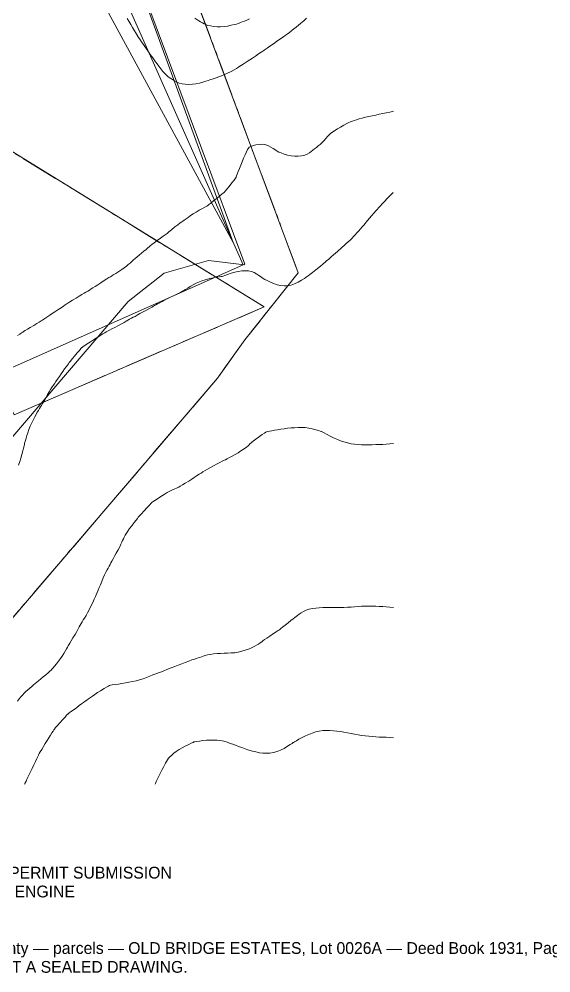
# Model space of a CAD drawing. Extents: x 1222639 to 1223069, y 366459 to 366838.
# Drawn here: x 1222741.1 to 1222854.1, y 366459.1 to 366661.5 of the extents above; entities that cross this region are included whole.
import ezdxf

# ---------------------------------------------------------------- set-up
doc = ezdxf.new("R2010")
doc.units = 0
doc.linetypes.add('DASHED', pattern=[6, 4, -2])
doc.linetypes.add('PHANTOM', pattern=[13, 8, -1, 1, -1, 1, -1])
for name, color, linetype, lineweight in [('C-ANNO-NPLT', 250, 'Continuous', 0), ('C-BLDG-FTPR-N', 6, 'Continuous', 0), ('C-LODS', 30, 'PHANTOM', 0), ('C-PVMT', 8, 'Continuous', 0), ('C-SITE-N', 6, 'Continuous', 0), ('C-STRM-AREA', 150, 'PHANTOM', 0), ('C-TOPO-MAJR-E', 32, 'DASHED', 0), ('V-PROP-BNDY', 7, 'Continuous', 0)]:
    doc.layers.add(name, color=color, linetype=linetype, lineweight=lineweight)

msp = doc.modelspace()

# ---------------------------------------------------------------- linework, layer by layer
at = {"layer": 'C-BLDG-FTPR-N'}
msp.add_lwpolyline([(1222753.56, 366688.61), (1222704.33, 366666.77), (1222739.5, 366587.52), (1222788.73, 366609.37), (1222753.56, 366688.61)], close=True, dxfattribs=at)
at = {"layer": 'C-LODS'}
msp.add_lwpolyline([(1222700.08, 366657.72), (1222740.1, 366577.54), (1222793.2, 366600.43), (1222700.08, 366657.72)], close=True, dxfattribs=at)
at = {"layer": 'C-PVMT'}
msp.add_lwpolyline([(1222719.86, 366796.87), (1222708.46, 366793.11), (1222747.6, 366685.97), (1222786.63, 366614.09), (1222719.86, 366796.87)], close=True, dxfattribs=at)
at = {"layer": 'C-SITE-N'}
msp.add_lwpolyline([(1222736.02, 366736.16), (1222671.35, 366597.64), (1222671.35, 366597.64), (1222711.54, 366539.9), (1222764.31, 366601.57), (1222771.98, 366607.6), (1222781.37, 366610.24), (1222788.97, 366609.34), (1222789.07, 366609.47), (1222751.4, 366710.28)], dxfattribs=at)
msp.add_lwpolyline([(1222700.08, 366657.72), (1222740.1, 366577.54), (1222793.2, 366600.43), (1222700.08, 366657.72)], close=True, dxfattribs=at)
at = {"layer": 'C-STRM-AREA'}
msp.add_lwpolyline([(1222783.3, 366585.32), (1222719.58, 366510.85), (1222659.85, 366596.65), (1222726.96, 366740.39), (1222705.56, 366792.31), (1222716.23, 366795.26), (1222728.32, 366800.62), (1222760.72, 366713.92), (1222760.77, 366713.78), (1222800.42, 366607.67), (1222789.06, 366593.41), (1222783.3, 366585.32)], close=True, dxfattribs=at)
at = {"layer": 'C-TOPO-MAJR-E'}
for points in [[(1222802.2, 366661.71), (1222801.87, 366661.4), (1222801.6, 366661.15), (1222801.28, 366660.87), (1222800.9, 366660.56), (1222800.47, 366660.2), (1222799.99, 366659.81), (1222799.51, 366659.43), (1222799.03, 366659.06), (1222798.54, 366658.69), (1222798.05, 366658.33), (1222797.62, 366658.02), (1222797.25, 366657.75), (1222796.93, 366657.52), (1222796.67, 366657.34), (1222796.29, 366657.08), (1222795.78, 366656.72), (1222795.16, 366656.28), (1222794.41, 366655.75), (1222793.83, 366655.34), (1222793.42, 366655.06), (1222793.18, 366654.9), (1222793.11, 366654.86), (1222792.89, 366654.71), (1222792.52, 366654.46), (1222791.99, 366654.1), (1222791.31, 366653.64), (1222790.68, 366653.22), (1222790.11, 366652.84), (1222789.59, 366652.51), (1222789.13, 366652.23), (1222788.71, 366651.96), (1222788.34, 366651.72), (1222788.01, 366651.49), (1222787.72, 366651.28), (1222787.32, 366651.03), (1222786.81, 366650.74), (1222786.17, 366650.41), (1222785.43, 366650.04), (1222784.73, 366649.72), (1222784.1, 366649.45), (1222783.52, 366649.23), (1222782.99, 366649.06), (1222782.54, 366648.91), (1222782.17, 366648.79), (1222781.87, 366648.68), (1222781.65, 366648.59), (1222781.29, 366648.47), (1222780.8, 366648.31), (1222780.19, 366648.13), (1222779.44, 366647.92), (1222778.69, 366647.77), (1222777.94, 366647.68), (1222777.19, 366647.65), (1222776.44, 366647.68), (1222775.76, 366647.76), (1222775.15, 366647.91), (1222774.61, 366648.13), (1222774.13, 366648.4), (1222773.7, 366648.65), (1222773.33, 366648.89), (1222773.01, 366649.1), (1222772.73, 366649.29), (1222772.42, 366649.57), (1222772.07, 366649.94), (1222771.68, 366650.41), (1222771.25, 366650.97), (1222770.84, 366651.49), (1222770.47, 366651.98), (1222770.12, 366652.43), (1222769.81, 366652.85), (1222769.51, 366653.25), (1222769.24, 366653.63), (1222768.99, 366653.98), (1222768.76, 366654.31), (1222768.47, 366654.74), (1222768.1, 366655.28), (1222767.67, 366655.92), (1222767.17, 366656.67), (1222766.79, 366657.24), (1222766.53, 366657.63), (1222766.39, 366657.84), (1222766.37, 366657.87), (1222766.25, 366658.07), (1222766.02, 366658.45), (1222765.68, 366658.99), (1222765.24, 366659.71), (1222764.84, 366660.39), (1222764.46, 366661.03), (1222764.12, 366661.62)], [(1222790.09, 366661.54), (1222789.51, 366661.28), (1222788.99, 366661.08), (1222788.54, 366660.91), (1222788.17, 366660.77), (1222787.87, 366660.65), (1222787.64, 366660.56), (1222787.28, 366660.45), (1222786.79, 366660.33), (1222786.17, 366660.19), (1222785.43, 366660.03), (1222784.68, 366659.93), (1222783.93, 366659.88), (1222783.18, 366659.89), (1222782.43, 366659.95), (1222781.78, 366660.05), (1222781.23, 366660.17), (1222780.78, 366660.33), (1222780.43, 366660.51), (1222780.07, 366660.71), (1222779.69, 366660.92), (1222779.31, 366661.15), (1222778.91, 366661.39), (1222778.47, 366661.7)], [(1222820.61, 366641.95), (1222819.86, 366641.76), (1222819.11, 366641.6), (1222818.36, 366641.45), (1222817.61, 366641.3), (1222816.86, 366641.15), (1222816.11, 366641), (1222815.37, 366640.85), (1222814.66, 366640.68), (1222813.98, 366640.51), (1222813.35, 366640.32), (1222812.76, 366640.13), (1222812.27, 366639.97), (1222811.9, 366639.84), (1222811.63, 366639.76), (1222811.48, 366639.71), (1222811.18, 366639.57), (1222810.73, 366639.34), (1222810.13, 366639.01), (1222809.38, 366638.59), (1222808.73, 366638.21), (1222808.18, 366637.85), (1222807.72, 366637.54), (1222807.37, 366637.26), (1222807.01, 366636.93), (1222806.63, 366636.56), (1222806.25, 366636.15), (1222805.85, 366635.7), (1222805.46, 366635.29), (1222805.06, 366634.91), (1222804.66, 366634.58), (1222804.26, 366634.28), (1222803.88, 366633.99), (1222803.5, 366633.69), (1222803.14, 366633.4), (1222802.79, 366633.1), (1222802.34, 366632.86), (1222801.79, 366632.66), (1222801.14, 366632.51), (1222800.4, 366632.41), (1222799.65, 366632.4), (1222798.9, 366632.47), (1222798.15, 366632.63), (1222797.4, 366632.87), (1222796.79, 366633.1), (1222796.31, 366633.29), (1222795.96, 366633.47), (1222795.75, 366633.62), (1222795.45, 366633.81), (1222795.08, 366634.04), (1222794.62, 366634.31), (1222794.09, 366634.63), (1222793.5, 366634.83), (1222792.86, 366634.93), (1222792.16, 366634.92), (1222791.41, 366634.79), (1222790.81, 366634.65), (1222790.35, 366634.5), (1222790.03, 366634.32), (1222789.86, 366634.13), (1222789.65, 366633.8), (1222789.4, 366633.33), (1222789.12, 366632.72), (1222788.79, 366631.97), (1222788.49, 366631.24), (1222788.2, 366630.52), (1222787.93, 366629.82), (1222787.68, 366629.13), (1222787.48, 366628.6), (1222787.34, 366628.22), (1222787.27, 366628.01), (1222787.25, 366627.95), (1222787.08, 366627.71), (1222786.78, 366627.31), (1222786.34, 366626.73), (1222785.75, 366625.98), (1222785.28, 366625.39), (1222784.92, 366624.97), (1222784.66, 366624.7), (1222784.52, 366624.6), (1222784.22, 366624.37), (1222783.78, 366624.01), (1222783.18, 366623.53), (1222782.43, 366622.92), (1222781.86, 366622.45), (1222781.46, 366622.13), (1222781.24, 366621.95), (1222781.19, 366621.92), (1222780.98, 366621.8), (1222780.61, 366621.59), (1222780.07, 366621.3), (1222779.37, 366620.93), (1222778.71, 366620.55), (1222778.11, 366620.18), (1222777.55, 366619.8), (1222777.04, 366619.43), (1222776.6, 366619.11), (1222776.23, 366618.86), (1222775.92, 366618.65), (1222775.68, 366618.51), (1222775.32, 366618.25), (1222774.84, 366617.87), (1222774.23, 366617.39), (1222773.51, 366616.78), (1222772.96, 366616.33), (1222772.58, 366616.02), (1222772.39, 366615.85), (1222772.36, 366615.84), (1222772.16, 366615.69), (1222771.77, 366615.42), (1222771.2, 366615.02), (1222770.46, 366614.49), (1222769.84, 366614.04), (1222769.35, 366613.68), (1222769, 366613.39), (1222768.77, 366613.19), (1222768.47, 366612.93), (1222768.1, 366612.62), (1222767.65, 366612.25), (1222767.13, 366611.83), (1222766.64, 366611.43), (1222766.2, 366611.06), (1222765.8, 366610.71), (1222765.44, 366610.38), (1222765.07, 366610.05), (1222764.7, 366609.73), (1222764.32, 366609.41), (1222763.93, 366609.08), (1222763.47, 366608.73), (1222762.94, 366608.36), (1222762.34, 366607.96), (1222761.67, 366607.53), (1222761.14, 366607.2), (1222760.77, 366606.97), (1222760.54, 366606.83), (1222760.47, 366606.78), (1222760.22, 366606.63), (1222759.81, 366606.37), (1222759.23, 366606), (1222758.48, 366605.52), (1222757.83, 366605.11), (1222757.28, 366604.76), (1222756.82, 366604.47), (1222756.46, 366604.24), (1222756.09, 366604.01), (1222755.72, 366603.79), (1222755.34, 366603.56), (1222754.95, 366603.33), (1222754.47, 366603.04), (1222753.9, 366602.69), (1222753.24, 366602.29), (1222752.49, 366601.83), (1222751.91, 366601.47), (1222751.5, 366601.21), (1222751.25, 366601.05), (1222751.17, 366601), (1222750.94, 366600.84), (1222750.57, 366600.59), (1222750.05, 366600.24), (1222749.38, 366599.8), (1222748.76, 366599.39), (1222748.2, 366599.02), (1222747.68, 366598.68), (1222747.22, 366598.37), (1222746.8, 366598.1), (1222746.43, 366597.85), (1222746.1, 366597.63), (1222745.81, 366597.45), (1222745.41, 366597.2), (1222744.89, 366596.88), (1222744.26, 366596.49), (1222743.51, 366596.04), (1222742.9, 366595.68), (1222742.44, 366595.4), (1222742.11, 366595.2), (1222741.93, 366595.09), (1222741.65, 366594.91), (1222741.28, 366594.67), (1222740.81, 366594.37)], [(1222820.55, 366624.67), (1222820.42, 366624.55), (1222820.18, 366624.3), (1222819.81, 366623.93), (1222819.33, 366623.43), (1222818.73, 366622.8), (1222818.25, 366622.29), (1222817.87, 366621.9), (1222817.61, 366621.62), (1222817.46, 366621.46), (1222817.22, 366621.19), (1222816.89, 366620.82), (1222816.47, 366620.34), (1222815.96, 366619.75), (1222815.52, 366619.24), (1222815.15, 366618.79), (1222814.84, 366618.42), (1222814.6, 366618.12), (1222814.33, 366617.79), (1222814.01, 366617.41), (1222813.66, 366617), (1222813.27, 366616.55), (1222812.89, 366616.12), (1222812.51, 366615.72), (1222812.15, 366615.33), (1222811.79, 366614.97), (1222811.41, 366614.6), (1222811.02, 366614.23), (1222810.6, 366613.85), (1222810.17, 366613.46), (1222809.77, 366613.1), (1222809.39, 366612.77), (1222809.05, 366612.46), (1222808.73, 366612.17), (1222808.36, 366611.84), (1222807.93, 366611.47), (1222807.44, 366611.05), (1222806.89, 366610.58), (1222806.43, 366610.19), (1222806.06, 366609.87), (1222805.77, 366609.62), (1222805.57, 366609.43), (1222805.23, 366609.16), (1222804.76, 366608.78), (1222804.16, 366608.31), (1222803.43, 366607.74), (1222802.88, 366607.32), (1222802.5, 366607.02), (1222802.31, 366606.87), (1222802.29, 366606.85), (1222802.09, 366606.72), (1222801.71, 366606.47), (1222801.14, 366606.12), (1222800.4, 366605.66), (1222799.65, 366605.3), (1222798.9, 366605.06), (1222798.15, 366604.92), (1222797.4, 366604.9), (1222796.65, 366604.97), (1222795.91, 366605.13), (1222795.16, 366605.37), (1222794.41, 366605.71), (1222793.79, 366606.01), (1222793.3, 366606.26), (1222792.94, 366606.48), (1222792.71, 366606.64), (1222792.41, 366606.85), (1222792.04, 366607.09), (1222791.59, 366607.37), (1222791.07, 366607.69), (1222790.49, 366607.91), (1222789.86, 366608.05), (1222789.17, 366608.1), (1222788.42, 366608.06), (1222787.67, 366607.97), (1222786.92, 366607.81), (1222786.17, 366607.6), (1222785.43, 366607.33), (1222784.86, 366607.12), (1222784.46, 366606.98), (1222784.25, 366606.91), (1222784.21, 366606.9), (1222784, 366606.87), (1222783.63, 366606.82), (1222783.09, 366606.73), (1222782.37, 366606.62), (1222781.66, 366606.47), (1222780.93, 366606.27), (1222780.19, 366606.03), (1222779.44, 366605.74), (1222778.74, 366605.44), (1222778.09, 366605.12), (1222777.49, 366604.78), (1222776.94, 366604.43), (1222776.47, 366604.14), (1222776.1, 366603.9), (1222775.81, 366603.73), (1222775.62, 366603.61), (1222775.28, 366603.44), (1222774.81, 366603.2), (1222774.2, 366602.9), (1222773.45, 366602.55), (1222772.76, 366602.21), (1222772.12, 366601.89), (1222771.53, 366601.6), (1222771, 366601.32), (1222770.55, 366601.08), (1222770.17, 366600.88), (1222769.88, 366600.71), (1222769.66, 366600.58), (1222769.31, 366600.38), (1222768.83, 366600.1), (1222768.21, 366599.76), (1222767.46, 366599.35), (1222766.8, 366598.99), (1222766.23, 366598.68), (1222765.76, 366598.42), (1222765.37, 366598.22), (1222764.98, 366598.01), (1222764.61, 366597.8), (1222764.24, 366597.59), (1222763.88, 366597.37), (1222763.43, 366597.11), (1222762.87, 366596.81), (1222762.22, 366596.47), (1222761.47, 366596.08), (1222760.84, 366595.76), (1222760.33, 366595.5), (1222759.94, 366595.29), (1222759.66, 366595.14), (1222759.33, 366594.95), (1222758.96, 366594.73), (1222758.53, 366594.46), (1222758.06, 366594.15), (1222757.54, 366593.81), (1222756.96, 366593.44), (1222756.32, 366593.03), (1222755.63, 366592.59), (1222755.1, 366592.24), (1222754.72, 366591.99), (1222754.51, 366591.84), (1222754.45, 366591.78), (1222754.26, 366591.57), (1222753.94, 366591.19), (1222753.48, 366590.66), (1222752.89, 366589.97), (1222752.4, 366589.4), (1222752.03, 366588.94), (1222751.76, 366588.6), (1222751.61, 366588.37), (1222751.4, 366588.08), (1222751.13, 366587.7), (1222750.82, 366587.25), (1222750.45, 366586.73), (1222750.08, 366586.2), (1222749.7, 366585.66), (1222749.32, 366585.12), (1222748.95, 366584.58), (1222748.63, 366584.12), (1222748.36, 366583.75), (1222748.16, 366583.46), (1222748.02, 366583.25), (1222747.81, 366582.91), (1222747.54, 366582.43), (1222747.2, 366581.82), (1222746.8, 366581.07), (1222746.44, 366580.44), (1222746.14, 366579.91), (1222745.89, 366579.49), (1222745.68, 366579.19), (1222745.47, 366578.85), (1222745.24, 366578.47), (1222745, 366578.06), (1222744.75, 366577.62), (1222744.47, 366577.1), (1222744.18, 366576.51), (1222743.86, 366575.83), (1222743.51, 366575.08), (1222743.21, 366574.38), (1222742.97, 366573.72), (1222742.77, 366573.11), (1222742.62, 366572.54), (1222742.49, 366572.06), (1222742.39, 366571.69), (1222742.32, 366571.41), (1222742.28, 366571.23), (1222742.2, 366570.91), (1222742.08, 366570.45), (1222741.93, 366569.85), (1222741.74, 366569.1), (1222741.52, 366568.35), (1222741.28, 366567.6), (1222741.01, 366566.85)], [(1222740.79, 366516.73), (1222741.17, 366517.23), (1222741.53, 366517.67), (1222741.87, 366518.06), (1222742.23, 366518.45), (1222742.61, 366518.82), (1222743.01, 366519.18), (1222743.43, 366519.54), (1222743.82, 366519.88), (1222744.2, 366520.19), (1222744.55, 366520.49), (1222744.88, 366520.77), (1222745.28, 366521.1), (1222745.74, 366521.48), (1222746.26, 366521.9), (1222746.84, 366522.36), (1222747.32, 366522.76), (1222747.69, 366523.09), (1222747.96, 366523.36), (1222748.13, 366523.55), (1222748.37, 366523.84), (1222748.67, 366524.21), (1222749.06, 366524.67), (1222749.51, 366525.23), (1222749.92, 366525.78), (1222750.3, 366526.32), (1222750.63, 366526.86), (1222750.93, 366527.39), (1222751.18, 366527.85), (1222751.4, 366528.22), (1222751.58, 366528.52), (1222751.72, 366528.73), (1222751.93, 366529.08), (1222752.22, 366529.56), (1222752.58, 366530.18), (1222753.02, 366530.92), (1222753.38, 366531.57), (1222753.69, 366532.1), (1222753.93, 366532.53), (1222754.1, 366532.85), (1222754.3, 366533.2), (1222754.53, 366533.58), (1222754.78, 366533.98), (1222755.06, 366534.4), (1222755.36, 366534.91), (1222755.68, 366535.5), (1222756.03, 366536.16), (1222756.4, 366536.91), (1222756.7, 366537.54), (1222756.94, 366538.04), (1222757.11, 366538.41), (1222757.21, 366538.66), (1222757.34, 366538.97), (1222757.5, 366539.35), (1222757.69, 366539.78), (1222757.91, 366540.28), (1222758.15, 366540.84), (1222758.42, 366541.47), (1222758.71, 366542.15), (1222759.02, 366542.9), (1222759.31, 366543.56), (1222759.58, 366544.13), (1222759.82, 366544.61), (1222760.03, 366545.01), (1222760.24, 366545.39), (1222760.45, 366545.76), (1222760.66, 366546.13), (1222760.87, 366546.48), (1222761.13, 366546.94), (1222761.43, 366547.49), (1222761.78, 366548.14), (1222762.17, 366548.89), (1222762.51, 366549.53), (1222762.78, 366550.07), (1222762.98, 366550.5), (1222763.13, 366550.83), (1222763.3, 366551.18), (1222763.49, 366551.56), (1222763.7, 366551.96), (1222763.93, 366552.38), (1222764.24, 366552.85), (1222764.61, 366553.39), (1222765.05, 366553.99), (1222765.57, 366554.65), (1222765.97, 366555.17), (1222766.26, 366555.55), (1222766.45, 366555.78), (1222766.52, 366555.87), (1222766.74, 366556.11), (1222767.11, 366556.52), (1222767.64, 366557.09), (1222768.32, 366557.82), (1222768.83, 366558.37), (1222769.18, 366558.75), (1222769.37, 366558.95), (1222769.39, 366558.96), (1222769.59, 366559.1), (1222769.97, 366559.35), (1222770.52, 366559.72), (1222771.24, 366560.21), (1222771.93, 366560.64), (1222772.57, 366561.01), (1222773.18, 366561.33), (1222773.75, 366561.59), (1222774.22, 366561.81), (1222774.59, 366561.98), (1222774.87, 366562.1), (1222775.05, 366562.18), (1222775.37, 366562.35), (1222775.84, 366562.63), (1222776.44, 366563), (1222777.19, 366563.47), (1222777.83, 366563.87), (1222778.35, 366564.2), (1222778.76, 366564.47), (1222779.06, 366564.68), (1222779.4, 366564.9), (1222779.77, 366565.15), (1222780.18, 366565.41), (1222780.63, 366565.7), (1222781.16, 366566.02), (1222781.76, 366566.36), (1222782.43, 366566.72), (1222783.18, 366567.11), (1222783.78, 366567.42), (1222784.23, 366567.65), (1222784.54, 366567.8), (1222784.7, 366567.87), (1222784.96, 366568), (1222785.34, 366568.19), (1222785.82, 366568.44), (1222786.41, 366568.76), (1222787.01, 366569.1), (1222787.63, 366569.47), (1222788.26, 366569.88), (1222788.91, 366570.32), (1222789.41, 366570.68), (1222789.79, 366570.97), (1222790.03, 366571.18), (1222790.13, 366571.33), (1222790.4, 366571.57), (1222790.83, 366571.92), (1222791.41, 366572.37), (1222792.16, 366572.92), (1222792.76, 366573.35), (1222793.22, 366573.65), (1222793.52, 366573.83), (1222793.68, 366573.88), (1222793.95, 366573.95), (1222794.32, 366574.04), (1222794.81, 366574.14), (1222795.4, 366574.26), (1222796.02, 366574.37), (1222796.69, 366574.47), (1222797.4, 366574.57), (1222798.15, 366574.66), (1222798.9, 366574.73), (1222799.65, 366574.78), (1222800.4, 366574.82), (1222801.14, 366574.84), (1222801.89, 366574.8), (1222802.64, 366574.7), (1222803.39, 366574.54), (1222804.14, 366574.33), (1222804.71, 366574.16), (1222805.09, 366574.05), (1222805.29, 366573.99), (1222805.32, 366573.98), (1222805.51, 366573.88), (1222805.89, 366573.68), (1222806.44, 366573.39), (1222807.17, 366573.01), (1222807.9, 366572.65), (1222808.63, 366572.33), (1222809.38, 366572.03), (1222810.13, 366571.76), (1222810.87, 366571.55), (1222811.62, 366571.39), (1222812.37, 366571.28), (1222813.12, 366571.22), (1222813.87, 366571.18), (1222814.62, 366571.16), (1222815.37, 366571.16), (1222816.11, 366571.17), (1222816.86, 366571.19), (1222817.61, 366571.22), (1222818.36, 366571.25), (1222819.11, 366571.29), (1222819.86, 366571.35), (1222820.61, 366571.42)], [(1222742.32, 366499.11), (1222742.32, 366499.12), (1222742.33, 366499.15), (1222742.35, 366499.18), (1222742.36, 366499.22), (1222742.46, 366499.43), (1222742.63, 366499.8), (1222742.89, 366500.34), (1222743.22, 366501.05), (1222743.56, 366501.76), (1222743.9, 366502.49), (1222744.25, 366503.23), (1222744.61, 366503.98), (1222744.9, 366504.57), (1222745.1, 366505), (1222745.24, 366505.26), (1222745.3, 366505.37), (1222745.43, 366505.61), (1222745.65, 366505.99), (1222745.95, 366506.49), (1222746.33, 366507.13), (1222746.71, 366507.76), (1222747.08, 366508.37), (1222747.45, 366508.96), (1222747.82, 366509.54), (1222748.13, 366510.02), (1222748.37, 366510.39), (1222748.55, 366510.66), (1222748.66, 366510.83), (1222748.9, 366511.14), (1222749.28, 366511.58), (1222749.78, 366512.15), (1222750.42, 366512.85), (1222750.9, 366513.39), (1222751.24, 366513.76), (1222751.43, 366513.97), (1222751.47, 366514.02), (1222751.68, 366514.18), (1222752.06, 366514.46), (1222752.6, 366514.86), (1222753.3, 366515.37), (1222753.91, 366515.82), (1222754.42, 366516.19), (1222754.84, 366516.49), (1222755.15, 366516.73), (1222755.5, 366516.98), (1222755.87, 366517.25), (1222756.28, 366517.54), (1222756.71, 366517.84), (1222757.22, 366518.19), (1222757.8, 366518.56), (1222758.46, 366518.97), (1222759.19, 366519.41), (1222759.74, 366519.74), (1222760.12, 366519.97), (1222760.31, 366520.08), (1222760.33, 366520.09), (1222760.53, 366520.13), (1222760.91, 366520.19), (1222761.47, 366520.27), (1222762.22, 366520.39), (1222762.97, 366520.5), (1222763.72, 366520.63), (1222764.47, 366520.76), (1222765.22, 366520.89), (1222765.97, 366521.06), (1222766.71, 366521.27), (1222767.46, 366521.52), (1222768.21, 366521.8), (1222768.91, 366522.07), (1222769.57, 366522.31), (1222770.17, 366522.54), (1222770.73, 366522.75), (1222771.2, 366522.93), (1222771.58, 366523.08), (1222771.86, 366523.19), (1222772.05, 366523.28), (1222772.37, 366523.41), (1222772.84, 366523.59), (1222773.45, 366523.82), (1222774.2, 366524.11), (1222774.95, 366524.39), (1222775.7, 366524.68), (1222776.44, 366524.96), (1222777.19, 366525.26), (1222777.84, 366525.5), (1222778.38, 366525.69), (1222778.81, 366525.83), (1222779.14, 366525.92), (1222779.49, 366526.03), (1222779.86, 366526.15), (1222780.26, 366526.29), (1222780.68, 366526.44), (1222781.18, 366526.58), (1222781.77, 366526.69), (1222782.43, 366526.78), (1222783.18, 366526.84), (1222783.93, 366526.9), (1222784.68, 366526.94), (1222785.43, 366526.97), (1222786.17, 366526.98), (1222786.92, 366527.04), (1222787.67, 366527.16), (1222788.42, 366527.33), (1222789.17, 366527.55), (1222789.85, 366527.78), (1222790.47, 366528.04), (1222791.03, 366528.32), (1222791.53, 366528.61), (1222791.96, 366528.88), (1222792.34, 366529.12), (1222792.65, 366529.34), (1222792.9, 366529.54), (1222793.28, 366529.81), (1222793.78, 366530.15), (1222794.41, 366530.58), (1222795.16, 366531.08), (1222795.74, 366531.46), (1222796.16, 366531.74), (1222796.41, 366531.91), (1222796.49, 366531.96), (1222796.72, 366532.14), (1222797.1, 366532.44), (1222797.62, 366532.86), (1222798.28, 366533.39), (1222798.84, 366533.85), (1222799.31, 366534.22), (1222799.68, 366534.52), (1222799.94, 366534.73), (1222800.26, 366534.96), (1222800.64, 366535.22), (1222801.07, 366535.5), (1222801.55, 366535.81), (1222802.09, 366536.07), (1222802.71, 366536.27), (1222803.39, 366536.42), (1222804.14, 366536.52), (1222804.89, 366536.59), (1222805.64, 366536.63), (1222806.38, 366536.63), (1222807.13, 366536.61), (1222807.88, 366536.6), (1222808.63, 366536.6), (1222809.38, 366536.62), (1222810.13, 366536.65), (1222810.87, 366536.68), (1222811.62, 366536.73), (1222812.37, 366536.78), (1222813.12, 366536.84), (1222813.87, 366536.88), (1222814.62, 366536.91), (1222815.37, 366536.92), (1222816.11, 366536.92), (1222816.86, 366536.9), (1222817.61, 366536.86), (1222818.36, 366536.81), (1222819.11, 366536.74), (1222819.86, 366536.68), (1222820.61, 366536.63)], [(1222770.01, 366499.11), (1222770.1, 366499.3), (1222770.28, 366499.67), (1222770.55, 366500.24), (1222770.91, 366500.98), (1222771.23, 366501.65), (1222771.52, 366502.24), (1222771.78, 366502.75), (1222772, 366503.17), (1222772.22, 366503.57), (1222772.44, 366503.95), (1222772.66, 366504.3), (1222772.88, 366504.62), (1222773.17, 366504.96), (1222773.55, 366505.32), (1222774, 366505.69), (1222774.53, 366506.08), (1222775.11, 366506.47), (1222775.74, 366506.84), (1222776.42, 366507.21), (1222777.16, 366507.56), (1222777.71, 366507.83), (1222778.09, 366508.01), (1222778.28, 366508.1), (1222778.3, 366508.1), (1222778.49, 366508.14), (1222778.87, 366508.2), (1222779.44, 366508.29), (1222780.19, 366508.41), (1222780.94, 366508.48), (1222781.68, 366508.51), (1222782.43, 366508.5), (1222783.18, 366508.44), (1222783.8, 366508.39), (1222784.28, 366508.32), (1222784.63, 366508.26), (1222784.84, 366508.19), (1222785.14, 366508.1), (1222785.51, 366507.96), (1222785.97, 366507.8), (1222786.5, 366507.6), (1222787.08, 366507.38), (1222787.73, 366507.14), (1222788.42, 366506.89), (1222789.17, 366506.61), (1222789.92, 366506.37), (1222790.67, 366506.15), (1222791.41, 366505.97), (1222792.16, 366505.82), (1222792.91, 366505.74), (1222793.66, 366505.71), (1222794.41, 366505.75), (1222795.16, 366505.86), (1222795.91, 366506.05), (1222796.65, 366506.34), (1222797.4, 366506.71), (1222798.15, 366507.17), (1222798.73, 366507.53), (1222799.13, 366507.79), (1222799.37, 366507.95), (1222799.44, 366508.01), (1222799.65, 366508.15), (1222800.03, 366508.36), (1222800.56, 366508.66), (1222801.24, 366509.04), (1222801.94, 366509.38), (1222802.66, 366509.69), (1222803.39, 366509.97), (1222804.14, 366510.21), (1222804.89, 366510.39), (1222805.64, 366510.5), (1222806.38, 366510.55), (1222807.13, 366510.54), (1222807.88, 366510.49), (1222808.63, 366510.41), (1222809.38, 366510.29), (1222810.13, 366510.14), (1222810.87, 366510), (1222811.62, 366509.86), (1222812.37, 366509.72), (1222813.12, 366509.58), (1222813.87, 366509.47), (1222814.62, 366509.37), (1222815.37, 366509.29), (1222816.11, 366509.23), (1222816.86, 366509.18), (1222817.61, 366509.13), (1222818.36, 366509.1), (1222819.11, 366509.08), (1222819.86, 366509.04), (1222820.61, 366508.98)]]:
    msp.add_lwpolyline(points, dxfattribs=at)
at = {"layer": 'V-PROP-BNDY'}
msp.add_lwpolyline([(1222783.3, 366585.32), (1222719.58, 366510.85), (1222659.85, 366596.65), (1222726.96, 366740.39), (1222705.56, 366792.31), (1222716.23, 366795.26), (1222728.32, 366800.62), (1222760.72, 366713.92), (1222760.77, 366713.78), (1222800.42, 366607.67), (1222789.06, 366593.41), (1222783.3, 366585.32)], close=True, dxfattribs=at)

# ---------------------------------------------------------------- texts
at = {"layer": 'C-ANNO-NPLT'}
for s, p in [('PRELIMINARY - NOT SEALED - NOT FOR CONSTRUCTION OR PERMIT SUBMISSION', (1222639.47, 366479.11)), ('GENERATED 2026-09-26T16:40:53.073Z BY KEALEE SITE PLAN ENGINE', (1222639.47, 366475.11)), ('SOURCES: Parcel boundary — jurisdiction gis (Prince William County — parcels — OLD BRIDGE ESTATES, Lot 0026A — Deed Book 1931, Page 0103, level 1); Existing contours (U.S. Geological Survey — 3D Elevation Program — 3DEP bare-earth DEM — VA_NorthernVA_B22, level 1)', (1222639.47, 366463.11)), ('THIS FILE IS DATA FOR A LICENSED PROFESSIONAL. IT IS NOT A SEALED DRAWING.', (1222639.47, 366459.11))]:
    msp.add_text(s, height=2.5, dxfattribs=at).set_placement(p)

doc.saveas('drawing.dxf')
